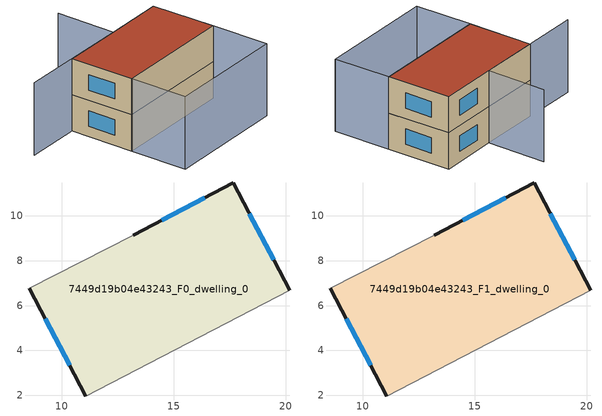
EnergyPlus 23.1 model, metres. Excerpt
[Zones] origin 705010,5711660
7449d19b04e43243_F0_dwelling_0
 floor ground (EU_floor_Construction): 17.66,11.47 20.18,6.69 11.08,1.96 8.55,6.78 13.19,9.13 z0
 wall outside (EU_wall_Construction): 8.55,6.78 11.08,1.96 / 20.18,6.69 17.66,11.47 13.19,9.13 z0:3
 wall adiabatic (EU_wall_Construction): 13.19,9.13 8.55,6.78 / 11.08,1.96 20.18,6.69 z0:3
 window (EU_Window_Construction): 9.27,5.41 10.36,3.34 / 16.39,10.8 14.46,9.8 / 19.46,8.05 18.38,10.11 z0.85:2.15
7449d19b04e43243_F1_dwelling_0
 floor to 7449d19b04e43243_F0_dwelling_0 (EU_floor_Construction): 17.66,11.47 20.18,6.69 11.08,1.96 8.55,6.78 13.19,9.13 z3
 wall outside (EU_wall_Construction): 8.55,6.78 11.08,1.96 / 20.18,6.69 17.66,11.47 13.19,9.13 z3:6
 wall adiabatic (EU_wall_Construction): 13.19,9.13 8.55,6.78 / 11.08,1.96 20.18,6.69 z3:6
 window (EU_Window_Construction): 9.27,5.41 10.36,3.34 / 16.39,10.8 14.46,9.8 / 19.46,8.05 18.38,10.11 z3.85:5.15
 roof outside (EU_roof_Construction): 20.18,6.69 17.66,11.47 13.19,9.13 8.55,6.78 11.08,1.96 z6
shading: 10.89,13.62 13.18,9.13 / 13.18,9.13 4.39,4.63 / 22.41,2.4 13.3,-2.33 / 13.3,-2.33 11.08,1.96 / 11.08,1.96 20.19,6.69 / 20.19,6.69 22.41,2.4 z0:6
[Building]
EU S2 Campaign: North Axis=0; Terrain=City; Solar Distribution=FullExterior
[Site:Location]
London: Latitude=51.5; Longitude=-0.5; Time Zone=0; Elevation=25
[SizingPeriod:WeatherFileDays]
AnnualSizingPeriod: Begin Month=1; Begin Day of Month=1; End Month=12; End Day of Month=31; Day of Week for Start Day=Monday; Use Weather File Daylight Saving Period=No; Use Weather File Rain and Snow Indicators=No
[MATERIAL]
EU_InternalMass_Material: Roughness=MediumRough; Thickness=0.1; Conductivity=1; Density=1800; Specific Heat=900; Thermal Absorptance=0.9; Solar Absorptance=0.7; Visible Absorptance=0.7
[MATERIAL:NOMASS] Roughness=MediumRough; Thermal Absorptance=0.9; Solar Absorptance=0.7; Visible Absorptance=0.7
Name | Thermal Resistance
EU_wall_NoMass | 0.71061
EU_roof_NoMass | 2.41608
EU_floor_NoMass | 1.75078
[WINDOWMATERIAL:SIMPLEGLAZINGSYSTEM]
EU_Window_SimpleGlazing: UFactor=2.64892; Solar Heat Gain Coefficient=0.76; Visible Transmittance=0.76
[CONSTRUCTION]
EU_wall_Construction: EU_wall_NoMass
EU_roof_Construction: EU_roof_NoMass
EU_floor_Construction: EU_floor_NoMass
EU_Window_Construction: EU_Window_SimpleGlazing
EU_InternalMass_Construction: EU_InternalMass_Material
[ZONE] Type=1; Multiplier=1; Ceiling Height=autocalculate; Volume=166.4; Floor Area=autocalculate; Part of Total Floor Area=Yes
7449d19b04e43243_F0_dwelling_0; 7449d19b04e43243_F1_dwelling_0
[INTERNALMASS] Construction=EU_InternalMass_Construction; Surface Area=55.4663
Name | Zone or ZoneList
7449d19b04e43243_F0_dwelling_0_EU_InternalMass | 7449d19b04e43243_F0_dwelling_0
7449d19b04e43243_F1_dwelling_0_EU_InternalMass | 7449d19b04e43243_F1_dwelling_0
[OTHEREQUIPMENT] Fuel Type=Electricity; Design Level Calculation Method=Watts/Area; Power per Zone Floor Area=1; Fraction Latent=0; Fraction Radiant=0; Fraction Lost=0; Carbon Dioxide Generation Rate=0; EndUse Subcategory=EU_Step8_InternalGains
Name | Zone or ZoneList or Space or SpaceList | Schedule
EU_Step8_InternalGain_7449d19b04e43243_F0_dwelling_0_f000 | 7449d19b04e43243_F0_dwelling_0 | EU_Step8_GainSchedule_7449d19b04e43243_F0_dwelling_0_f000
EU_Step8_InternalGain_7449d19b04e43243_F1_dwelling_0_f000 | 7449d19b04e43243_F1_dwelling_0 | EU_Step8_GainSchedule_7449d19b04e43243_F1_dwelling_0_f000
[ZONEVENTILATION:DESIGNFLOWRATE] Schedule=EU_AlwaysOn; Design Flow Rate Calculation Method=AirChanges/Hour; Air Changes per Hour=0.496673; Ventilation Type=Natural; Fan Pressure Rise=0; Fan Total Efficiency=1; Constant Term Coefficient=1; Temperature Term Coefficient=0; Velocity Term Coefficient=0; Velocity Squared Term Coefficient=0; Minimum Indoor Temperature=-100; Maximum Indoor Temperature=100; Delta Temperature=-100; Minimum Outdoor Temperature=-100; Maximum Outdoor Temperature=100; Maximum Wind Speed=40
Name | Zone or ZoneList or Space or SpaceList
EU_ConstantAir_7449d19b04e43243_F0_dwelling_0 | 7449d19b04e43243_F0_dwelling_0
EU_ConstantAir_7449d19b04e43243_F1_dwelling_0 | 7449d19b04e43243_F1_dwelling_0
[HVACTEMPLATE:THERMOSTAT] Constant Heating Setpoint=20; Constant Cooling Setpoint=50
EU_HeatOnly_7449d19b04e43243_F0_dwelling_0; EU_HeatOnly_7449d19b04e43243_F1_dwelling_0
[HVACTEMPLATE:ZONE:IDEALLOADSAIRSYSTEM] System Availability Schedule=EU_AlwaysOn; Maximum Heating Supply Air Temperature=50; Minimum Cooling Supply Air Temperature=13; Maximum Heating Supply Air Humidity Ratio=0.0156; Minimum Cooling Supply Air Humidity Ratio=0.0077; Heating Limit=NoLimit; Cooling Limit=NoLimit; Heating Availability Schedule=EU_AlwaysOn; Cooling Availability Schedule=EU_CoolingOff; Dehumidification Control Type=ConstantSensibleHeatRatio; Cooling Sensible Heat Ratio=0.7; Dehumidification Setpoint=60; Humidification Control Type=None; Humidification Setpoint=30; Outdoor Air Method=None; Outdoor Air Flow Rate per Person=0.00944; Outdoor Air Flow Rate per Zone Floor Area=0; Outdoor Air Flow Rate per Zone=0; Demand Controlled Ventilation Type=None; Outdoor Air Economizer Type=NoEconomizer; Heat Recovery Type=None; Sensible Heat Recovery Effectiveness=0.7; Latent Heat Recovery Effectiveness=0.65
Name | Template Thermostat
7449d19b04e43243_F0_dwelling_0 | EU_HeatOnly_7449d19b04e43243_F0_dwelling_0
7449d19b04e43243_F1_dwelling_0 | EU_HeatOnly_7449d19b04e43243_F1_dwelling_0
[SIZING:ZONE] Zone Cooling Design Supply Air Temperature Input Method=SupplyAirTemperature; Zone Cooling Design Supply Air Temperature=13; Zone Heating Design Supply Air Temperature Input Method=SupplyAirTemperature; Zone Heating Design Supply Air Temperature=50; Zone Cooling Design Supply Air Humidity Ratio=0.008; Zone Heating Design Supply Air Humidity Ratio=0.008; Cooling Design Air Flow Method=DesignDay; Cooling Design Air Flow Rate=0; Cooling Minimum Air Flow per Zone Floor Area=0.000762; Cooling Minimum Air Flow=0; Cooling Minimum Air Flow Fraction=0.2; Heating Design Air Flow Method=DesignDay; Heating Design Air Flow Rate=0; Heating Maximum Air Flow per Zone Floor Area=0.002032; Heating Maximum Air Flow=0.141576; Heating Maximum Air Flow Fraction=0.3; Account for Dedicated Outdoor Air System=No; Dedicated Outdoor Air System Control Strategy=NeutralSupplyAir; Dedicated Outdoor Air Low Setpoint Temperature for Design=autosize; Dedicated Outdoor Air High Setpoint Temperature for Design=autosize; Zone Load Sizing Method=Sensible Load Only No Latent Load; Zone Latent Cooling Design Supply Air Humidity Ratio Input Method=HumidityRatioDifference; Zone Cooling Design Supply Air Humidity Ratio Difference=0.005; Zone Latent Heating Design Supply Air Humidity Ratio Input Method=HumidityRatioDifference; Zone Humidification Design Supply Air Humidity Ratio Difference=0.005
7449d19b04e43243_F0_dwelling_0; 7449d19b04e43243_F1_dwelling_0
[SCHEDULE:CONSTANT]
Name | Hourly Value
EU_AlwaysOn | 1
EU_CoolingOff | 0
[SCHEDULE:FILE] Column Number=1; Rows to Skip at Top=0; Number of Hours of Data=8760; Column Separator=Comma; Interpolate to Timestep=No; Minutes per Item=60; Adjust Schedule for Daylight Savings=Yes
Name | File
EU_Step8_GainSchedule_7449d19b04e43243_F0_dwelling_0_f000 | ../../schedules/7449d19b04e43243/7449d19b04e43243_F0_dwelling_0_f000_gain.csv
EU_Step8_GainSchedule_7449d19b04e43243_F1_dwelling_0_f000 | ../../schedules/7449d19b04e43243/7449d19b04e43243_F1_dwelling_0_f000_gain.csv
